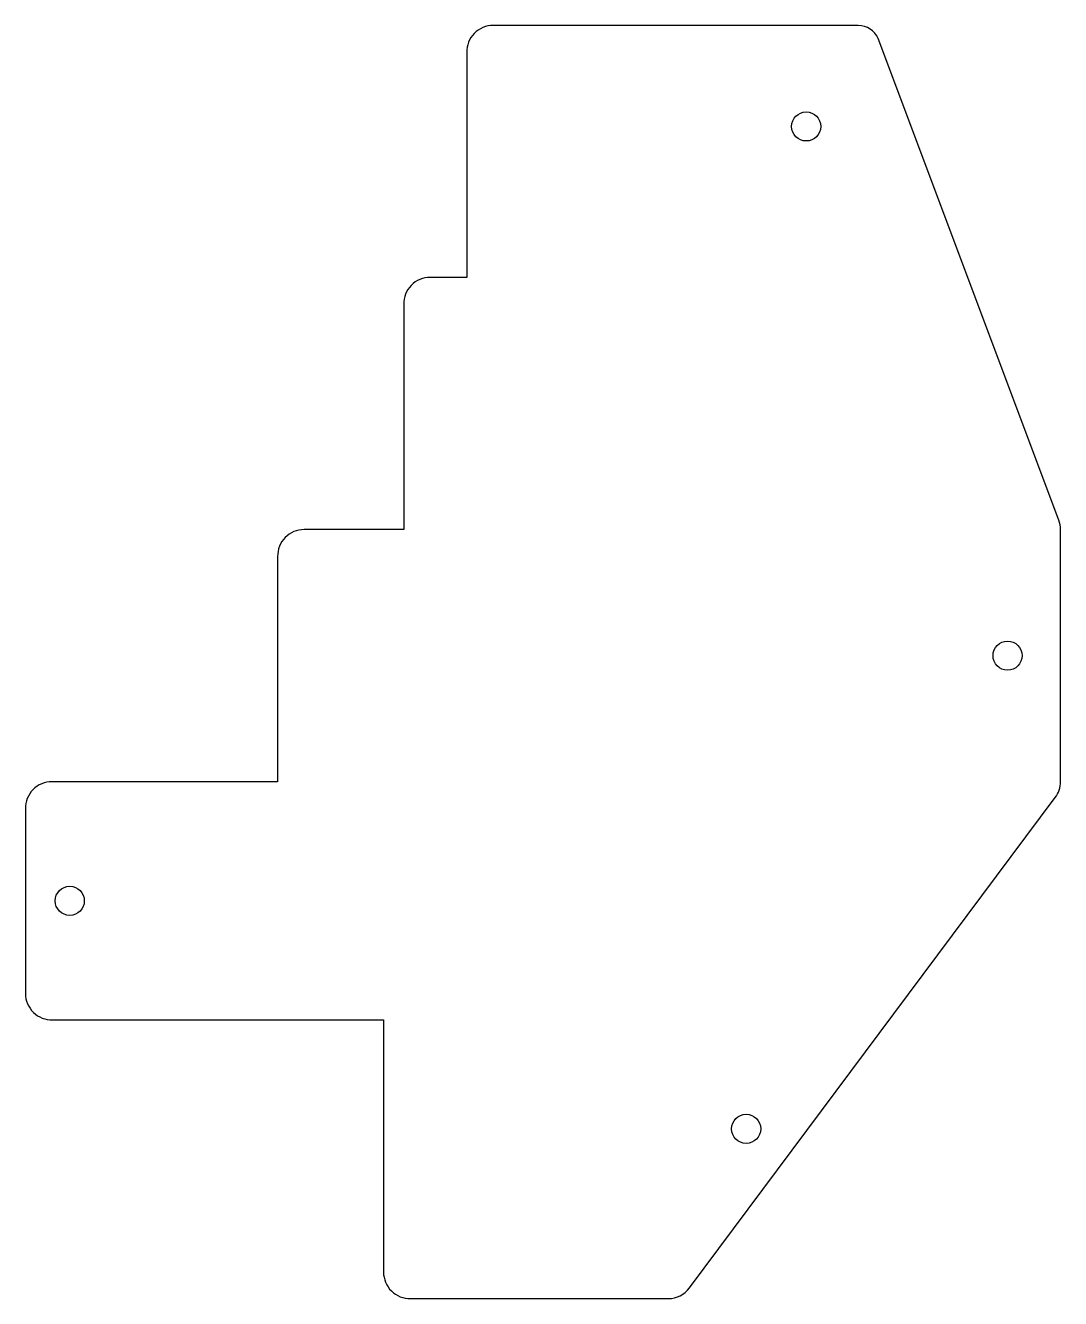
# Model space of a CAD drawing. Header units: millimetres. Extents: x -82.8 to -4.6, y 7.2 to 103.4.
import ezdxf

# ---------------------------------------------------------------- set-up
doc = ezdxf.new("R2010")
doc.units = ezdxf.units.MM
doc.layers.get('0').update_dxf_attribs({"linetype": 'CONTINUOUS'})

msp = doc.modelspace()

# ---------------------------------------------------------------- linework, layer by layer
msp.add_lwpolyline([(-4.763, 66.014), (-18.409, 102.405, 0.298941), (-19.92, 103.397), (-47.497, 103.397, 0.420819), (-49.497, 101.352), (-49.497, 84.362), (-52.259, 84.362, 0.420819), (-54.259, 82.317), (-54.26, 65.313), (-61.784, 65.313, 0.420819), (-63.784, 63.267), (-63.785, 46.263), (-80.834, 46.263, 0.420819), (-82.834, 44.217), (-82.834, 30.263, 0.420819), (-80.789, 28.263), (-55.785, 28.263), (-55.785, 9.213, 0.420819), (-53.74, 7.213), (-34.27, 7.213, 0.23686), (-32.666, 8.018), (-5.031, 45.065, 0.161139), (-4.636, 46.261), (-4.635, 65.311, 0.09013)], format="xyb", close=True)
for centre in [(-23.85, 95.769), (-8.636, 55.786), (-79.489, 37.262), (-28.39, 20.03)]:
    msp.add_circle(centre, 1.1)

doc.saveas('drawing.dxf')
